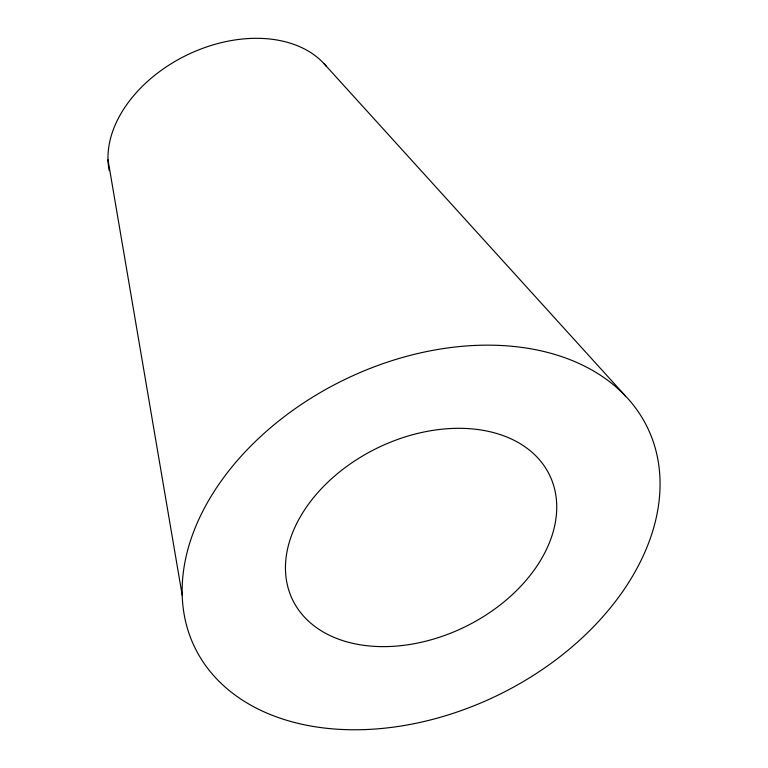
<?xml version="1.0" encoding="UTF-8"?>
<svg xmlns="http://www.w3.org/2000/svg" width="768" height="768" viewBox="0 0 768 768"><rect width="100%" height="100%" fill="white"/><g stroke="black" fill="none" stroke-linecap="round" stroke-linejoin="round"><path stroke-width="1.15" d="M625.286 395.779L323.338 62.918A122.294 85.258 -25.9 0 0 184.656 56.17A122.294 85.258 -25.9 0 0 109.21 170.621M107.99 159.811L182.189 595.162M324.154 63.782A122.294 85.258 -25.9 0 1 326.496 66.48M364.512 729.6A251.626 175.43 -25.9 0 0 650.458 434.256A251.626 175.43 -25.9 0 0 248.323 448.541A251.626 175.43 -25.9 0 0 364.512 729.6M388.973 646.522A142.819 99.571 -25.9 0 0 551.28 478.886A142.819 99.571 -25.9 0 0 323.03 486.989A142.819 99.571 -25.9 0 0 388.973 646.522"/></g></svg>
